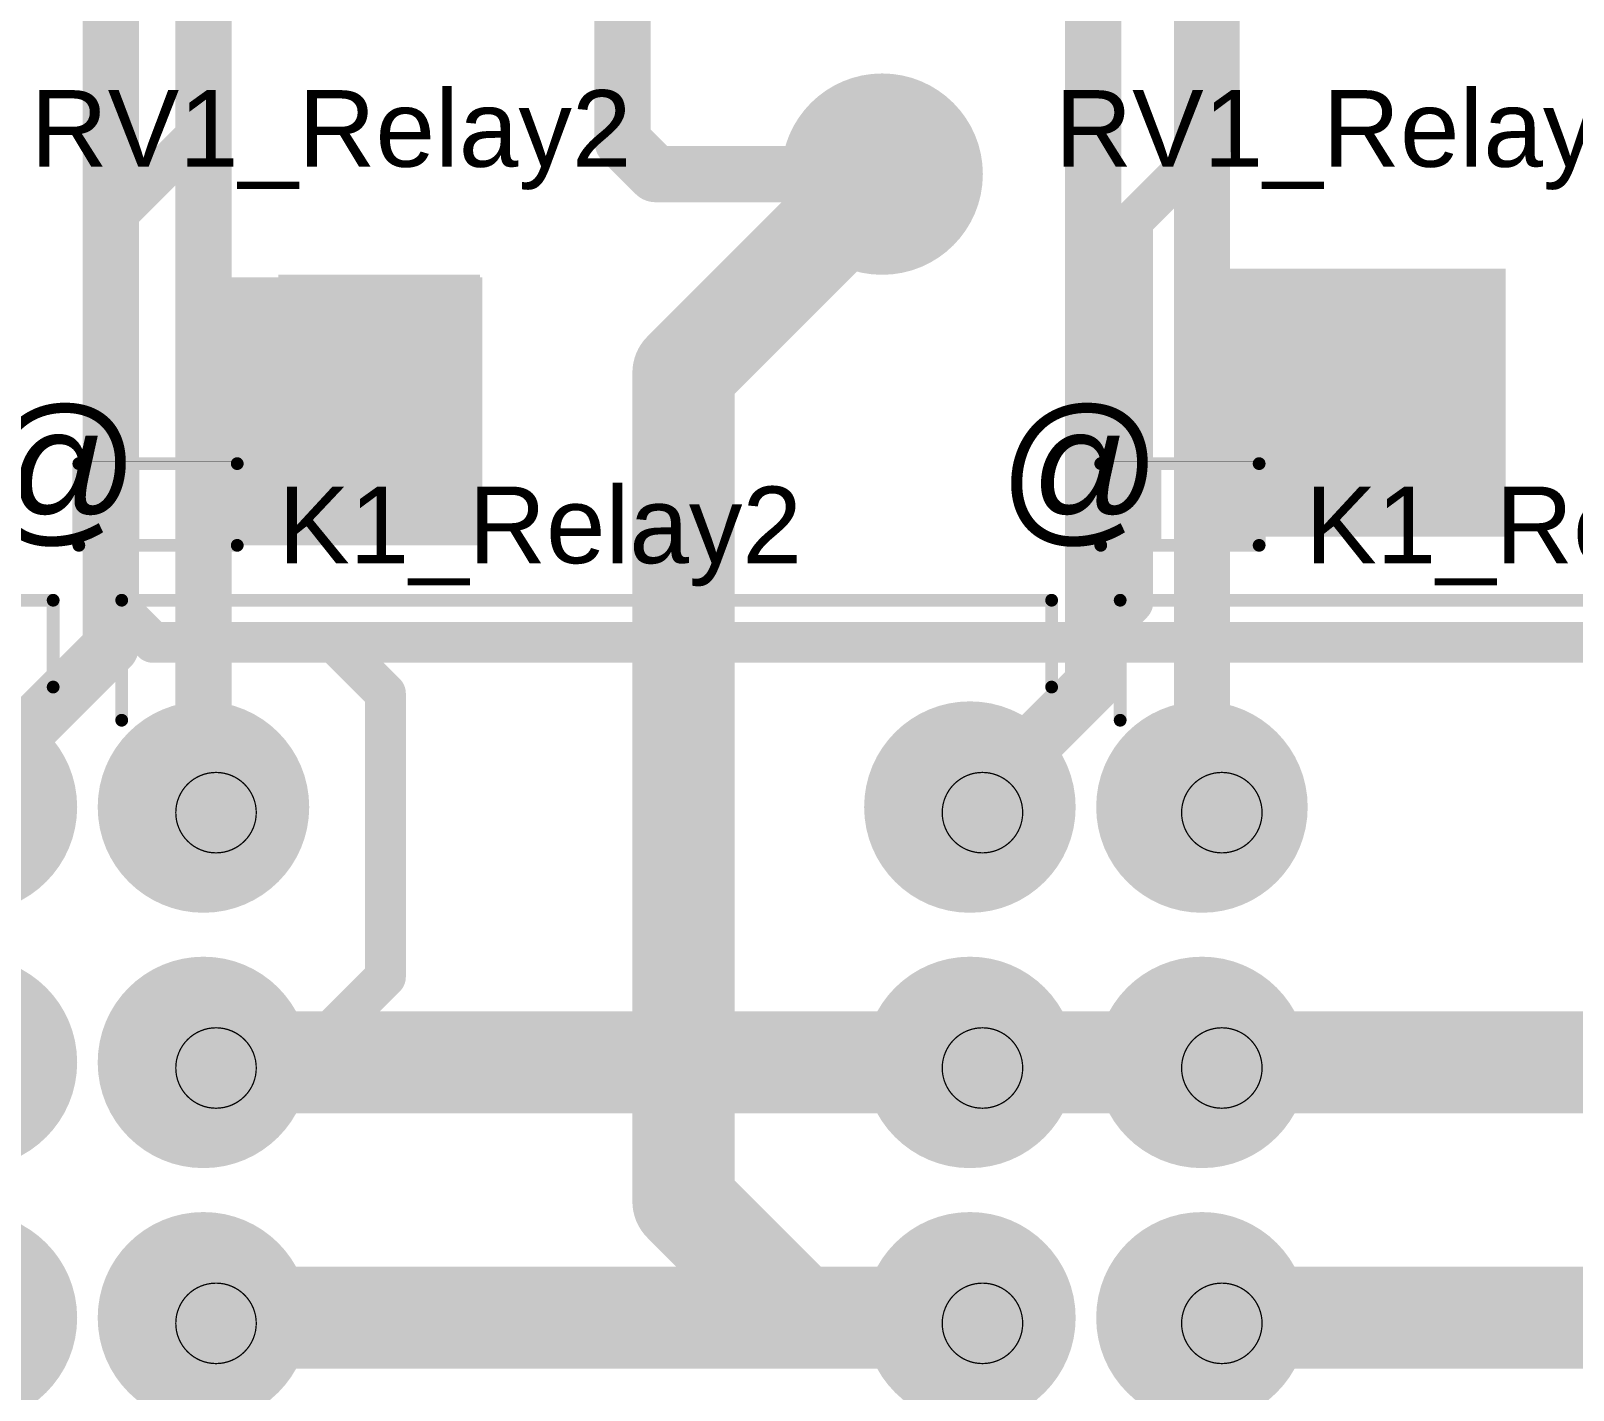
# Model space of a CAD drawing. Header units: millimetres. Extents: x -0.15 to 3.79, y -0.54 to 3.26.
# Drawn here: x 1.421 to 2.025, y -0.233 to 0.299 of the extents above; entities that cross this region are included whole.
import ezdxf

# ---------------------------------------------------------------- set-up
doc = ezdxf.new("R2010")
doc.units = ezdxf.units.MM
doc.header["$MEASUREMENT"] = 0
for name, color, linetype in [('BottomLayer', 5, 'Continuous'), ('BottomSolder', 6, 'Continuous'), ('Mechanical1', 6, 'Continuous'), ('MultiLayer', 9, 'Continuous'), ('PadHoleLayer', 156, 'Continuous'), ('TopLayer', 1, 'Continuous'), ('TopOverlay', 2, 'Continuous'), ('TopPaste', 8, 'Continuous'), ('TopSolder', 216, 'Continuous')]:
    doc.layers.add(name, color=color, linetype=linetype)
doc.styles.add('Arial', font='', dxfattribs={"height": 0.2})
doc.styles.get('Arial').set_extended_font_data('Arial')

# ---------------------------------------------------------------- blocks, each defined once
blk = doc.blocks.new('R___0402_21')
at = {"layer": 'TopLayer'}
for points in [[(-0.0275, -0.0125), (-0.0275, 0.0125), (-0.0095, 0.0125), (-0.0095, -0.0125)], [(0.0095, -0.0125), (0.0095, 0.0125), (0.0275, 0.0125), (0.0275, -0.0125)]]:
    blk.add_hatch(color=1, dxfattribs=at).paths.add_polyline_path(points)
at = {"layer": 'TopPaste'}
for points in [[(-0.0275, -0.0125), (-0.0275, 0.0125), (-0.0095, 0.0125), (-0.0095, -0.0125)], [(0.0095, -0.0125), (0.0095, 0.0125), (0.0275, 0.0125), (0.0275, -0.0125)]]:
    blk.add_hatch(color=8, dxfattribs=at).paths.add_polyline_path(points)
at = {"layer": 'TopSolder'}
for points in [[(-0.02967, -0.01467), (-0.02967, 0.01467), (-0.00733, 0.01467), (-0.00733, -0.01467)], [(0.00733, -0.01467), (0.00733, 0.01467), (0.02967, 0.01467), (0.02967, -0.01467)]]:
    blk.add_hatch(color=216, dxfattribs=at).paths.add_polyline_path(points)
at = {"layer": 'TopOverlay'}
for points, const_width in [([(-0.031, 0.016), (-0.031, -0.016)], 0.005), ([(0.031, 0.016), (-0.031, 0.016)], 0.005), ([(0.031, 0.016), (0.031, -0.016)], 0.005), ([(0.031, -0.016), (-0.031, -0.016)], 0.005), ([(0.032, -0.017), (-0.032, -0.017)], 0.000127)]:
    blk.add_lwpolyline(points, dxfattribs=dict(at, const_width=const_width))
for points, const_width in [([(-0.03225, 0.016, 1), (-0.02975, 0.016, 1)], 0.0025), ([(-0.03225, 0.016, 1), (-0.02975, 0.016, 1)], 0.0025), ([(0.02975, 0.016, 1), (0.03225, 0.016, 1)], 0.0025), ([(0.02975, 0.016, 1), (0.03225, 0.016, 1)], 0.0025), ([(-0.03225, -0.016, 1), (-0.02975, -0.016, 1)], 0.0025), ([(-0.03225, -0.016, 1), (-0.02975, -0.016, 1)], 0.0025), ([(-0.03203, -0.017, 1), (-0.03197, -0.017, 1)], 0.0000635), ([(0.02975, -0.016, 1), (0.03225, -0.016, 1)], 0.0025), ([(0.02975, -0.016, 1), (0.03225, -0.016, 1)], 0.0025), ([(0.03197, -0.017, 1), (0.03203, -0.017, 1)], 0.0000635)]:
    blk.add_lwpolyline(points, format="xyb", close=True, dxfattribs=dict(at, const_width=const_width))
blk = doc.blocks.new('R___0402_22')
at = {"layer": 'TopLayer'}
for points in [[(-0.0275, -0.0125), (-0.0275, 0.0125), (-0.0095, 0.0125), (-0.0095, -0.0125)], [(0.0095, -0.0125), (0.0095, 0.0125), (0.0275, 0.0125), (0.0275, -0.0125)]]:
    blk.add_hatch(color=1, dxfattribs=at).paths.add_polyline_path(points)
at = {"layer": 'TopPaste'}
for points in [[(-0.0275, -0.0125), (-0.0275, 0.0125), (-0.0095, 0.0125), (-0.0095, -0.0125)], [(0.0095, -0.0125), (0.0095, 0.0125), (0.0275, 0.0125), (0.0275, -0.0125)]]:
    blk.add_hatch(color=8, dxfattribs=at).paths.add_polyline_path(points)
at = {"layer": 'TopSolder'}
for points in [[(-0.02967, -0.01467), (-0.02967, 0.01467), (-0.00733, 0.01467), (-0.00733, -0.01467)], [(0.00733, -0.01467), (0.00733, 0.01467), (0.02967, 0.01467), (0.02967, -0.01467)]]:
    blk.add_hatch(color=216, dxfattribs=at).paths.add_polyline_path(points)
at = {"layer": 'TopOverlay'}
for points, const_width in [([(0.031, 0.016), (-0.031, 0.016)], 0.005), ([(-0.031, 0.016), (-0.031, -0.016)], 0.005), ([(0.031, 0.016), (0.031, -0.016)], 0.005), ([(0.031, -0.016), (-0.031, -0.016)], 0.005), ([(0.032, -0.017), (-0.032, -0.017)], 0.000127)]:
    blk.add_lwpolyline(points, dxfattribs=dict(at, const_width=const_width))
for points, const_width in [([(-0.03225, 0.016, 1), (-0.02975, 0.016, 1)], 0.0025), ([(-0.03225, 0.016, 1), (-0.02975, 0.016, 1)], 0.0025), ([(0.02975, 0.016, 1), (0.03225, 0.016, 1)], 0.0025), ([(0.02975, 0.016, 1), (0.03225, 0.016, 1)], 0.0025), ([(-0.03225, -0.016, 1), (-0.02975, -0.016, 1)], 0.0025), ([(-0.03225, -0.016, 1), (-0.02975, -0.016, 1)], 0.0025), ([(-0.03203, -0.017, 1), (-0.03197, -0.017, 1)], 0.0000635), ([(0.02975, -0.016, 1), (0.03225, -0.016, 1)], 0.0025), ([(0.02975, -0.016, 1), (0.03225, -0.016, 1)], 0.0025), ([(0.03197, -0.017, 1), (0.03203, -0.017, 1)], 0.0000635)]:
    blk.add_lwpolyline(points, format="xyb", close=True, dxfattribs=dict(at, const_width=const_width))
blk = doc.blocks.new('ERZ_V07D680_62')
at = {"layer": 'BottomLayer'}
h = blk.add_hatch(color=5, dxfattribs=at)
edge = h.paths.add_edge_path()
edge.add_arc((0.09843, 0.03937), 0.03543, 0, 360)
blk.add_hatch(color=5, dxfattribs=at).paths.add_polyline_path([(-0.13386, -0.00394), (-0.06299, -0.00394), (-0.06299, -0.0748), (-0.13386, -0.0748)])
at = {"layer": 'BottomSolder'}
h = blk.add_hatch(color=6, dxfattribs=at)
edge = h.paths.add_edge_path()
edge.add_arc((0.09843, 0.03937), 0.03943, 0, 360)
blk.add_hatch(color=6, dxfattribs=at).paths.add_polyline_path([(-0.13786, 0.00006), (-0.05899, 0.00006), (-0.05899, -0.0788), (-0.13786, -0.0788)])
at = {"layer": 'MultiLayer'}
h = blk.add_hatch(color=9, dxfattribs=at)
edge = h.paths.add_edge_path()
edge.add_arc((0.09843, 0.03937), 0.03543, 0, 360)
blk.add_hatch(color=9, dxfattribs=at).paths.add_polyline_path([(-0.13386, -0.00394), (-0.06299, -0.00394), (-0.06299, -0.0748), (-0.13386, -0.0748)])
at = {"layer": 'PadHoleLayer'}
h = blk.add_hatch(color=156, dxfattribs=at)
edge = h.paths.add_edge_path()
edge.add_arc((0.09843, 0.03937), 0.01772, 0, 360)
h = blk.add_hatch(color=156, dxfattribs=at)
edge = h.paths.add_edge_path()
edge.add_arc((-0.09843, -0.03937), 0.01772, 0, 360)
at = {"layer": 'TopLayer'}
h = blk.add_hatch(color=1, dxfattribs=at)
edge = h.paths.add_edge_path()
edge.add_arc((0.09843, 0.03937), 0.03543, 0, 360)
blk.add_hatch(color=1, dxfattribs=at).paths.add_polyline_path([(-0.13386, -0.00394), (-0.06299, -0.00394), (-0.06299, -0.0748), (-0.13386, -0.0748)])
at = {"layer": 'TopSolder'}
h = blk.add_hatch(color=216, dxfattribs=at)
edge = h.paths.add_edge_path()
edge.add_arc((0.09843, 0.03937), 0.03943, 0, 360)
blk.add_hatch(color=216, dxfattribs=at).paths.add_polyline_path([(-0.13786, 0.00006), (-0.05899, 0.00006), (-0.05899, -0.0788), (-0.13786, -0.0788)])
blk = doc.blocks.new('ERZ_V07D680_63')
at = {"layer": 'BottomLayer'}
h = blk.add_hatch(color=5, dxfattribs=at)
edge = h.paths.add_edge_path()
edge.add_arc((0.09843, 0.03937), 0.03543, 0, 360)
blk.add_hatch(color=5, dxfattribs=at).paths.add_polyline_path([(-0.13386, -0.00394), (-0.06299, -0.00394), (-0.06299, -0.0748), (-0.13386, -0.0748)])
at = {"layer": 'BottomSolder'}
h = blk.add_hatch(color=6, dxfattribs=at)
edge = h.paths.add_edge_path()
edge.add_arc((0.09843, 0.03937), 0.03943, 0, 360)
blk.add_hatch(color=6, dxfattribs=at).paths.add_polyline_path([(-0.13786, 0.00006), (-0.05899, 0.00006), (-0.05899, -0.0788), (-0.13786, -0.0788)])
at = {"layer": 'MultiLayer'}
h = blk.add_hatch(color=9, dxfattribs=at)
edge = h.paths.add_edge_path()
edge.add_arc((0.09843, 0.03937), 0.03543, 0, 360)
blk.add_hatch(color=9, dxfattribs=at).paths.add_polyline_path([(-0.13386, -0.00394), (-0.06299, -0.00394), (-0.06299, -0.0748), (-0.13386, -0.0748)])
at = {"layer": 'PadHoleLayer'}
h = blk.add_hatch(color=156, dxfattribs=at)
edge = h.paths.add_edge_path()
edge.add_arc((0.09843, 0.03937), 0.01772, 0, 360)
h = blk.add_hatch(color=156, dxfattribs=at)
edge = h.paths.add_edge_path()
edge.add_arc((-0.09843, -0.03937), 0.01772, 0, 360)
at = {"layer": 'TopLayer'}
h = blk.add_hatch(color=1, dxfattribs=at)
edge = h.paths.add_edge_path()
edge.add_arc((0.09843, 0.03937), 0.03543, 0, 360)
blk.add_hatch(color=1, dxfattribs=at).paths.add_polyline_path([(-0.13386, -0.00394), (-0.06299, -0.00394), (-0.06299, -0.0748), (-0.13386, -0.0748)])
at = {"layer": 'TopSolder'}
h = blk.add_hatch(color=216, dxfattribs=at)
edge = h.paths.add_edge_path()
edge.add_arc((0.09843, 0.03937), 0.03943, 0, 360)
blk.add_hatch(color=216, dxfattribs=at).paths.add_polyline_path([(-0.13786, 0.00006), (-0.05899, 0.00006), (-0.05899, -0.0788), (-0.13786, -0.0788)])
blk = doc.blocks.new('EA2_3TNU_138')
at = {"layer": 'BottomLayer'}
h = blk.add_hatch(color=5, dxfattribs=at)
edge = h.paths.add_edge_path()
edge.add_arc((0.15, 0), 0.0374, 0, 360)
h = blk.add_hatch(color=5, dxfattribs=at)
edge = h.paths.add_edge_path()
edge.add_arc((0.15, -0.1), 0.0374, 0, 360)
h = blk.add_hatch(color=5, dxfattribs=at)
edge = h.paths.add_edge_path()
edge.add_arc((0.15, -0.2), 0.0374, 0, 360)
at = {"layer": 'BottomSolder'}
h = blk.add_hatch(color=6, dxfattribs=at)
edge = h.paths.add_edge_path()
edge.add_arc((0.15, 0), 0.0414, 0, 360)
h = blk.add_hatch(color=6, dxfattribs=at)
edge = h.paths.add_edge_path()
edge.add_arc((0.15, -0.1), 0.0414, 0, 360)
h = blk.add_hatch(color=6, dxfattribs=at)
edge = h.paths.add_edge_path()
edge.add_arc((0.15, -0.2), 0.0414, 0, 360)
at = {"layer": 'MultiLayer'}
h = blk.add_hatch(color=9, dxfattribs=at)
edge = h.paths.add_edge_path()
edge.add_arc((0.15, 0), 0.0374, 0, 360)
h = blk.add_hatch(color=9, dxfattribs=at)
edge = h.paths.add_edge_path()
edge.add_arc((0.15, -0.1), 0.0374, 0, 360)
h = blk.add_hatch(color=9, dxfattribs=at)
edge = h.paths.add_edge_path()
edge.add_arc((0.15, -0.2), 0.0374, 0, 360)
at = {"layer": 'PadHoleLayer'}
h = blk.add_hatch(color=156, dxfattribs=at)
edge = h.paths.add_edge_path()
edge.add_arc((0.15, 0), 0.01614, 0, 360)
h = blk.add_hatch(color=156, dxfattribs=at)
edge = h.paths.add_edge_path()
edge.add_arc((0.15, -0.1), 0.01614, 0, 360)
h = blk.add_hatch(color=156, dxfattribs=at)
edge = h.paths.add_edge_path()
edge.add_arc((0.15, -0.2), 0.01614, 0, 360)
at = {"layer": 'TopLayer'}
h = blk.add_hatch(color=1, dxfattribs=at)
edge = h.paths.add_edge_path()
edge.add_arc((0.15, 0), 0.0374, 0, 360)
h = blk.add_hatch(color=1, dxfattribs=at)
edge = h.paths.add_edge_path()
edge.add_arc((0.15, -0.1), 0.0374, 0, 360)
h = blk.add_hatch(color=1, dxfattribs=at)
edge = h.paths.add_edge_path()
edge.add_arc((0.15, -0.2), 0.0374, 0, 360)
at = {"layer": 'TopSolder'}
h = blk.add_hatch(color=216, dxfattribs=at)
edge = h.paths.add_edge_path()
edge.add_arc((0.15, 0), 0.0414, 0, 360)
h = blk.add_hatch(color=216, dxfattribs=at)
edge = h.paths.add_edge_path()
edge.add_arc((0.15, -0.1), 0.0414, 0, 360)
h = blk.add_hatch(color=216, dxfattribs=at)
edge = h.paths.add_edge_path()
edge.add_arc((0.15, -0.2), 0.0414, 0, 360)
at = {"layer": 'TopOverlay', "const_width": 0.005}
for points in [[(0.182, -0.234), (0.182, -0.281)], [(0.182, -0.281), (-0.182, -0.281)]]:
    blk.add_lwpolyline(points, dxfattribs=at)
at = {"layer": 'TopOverlay', "const_width": 0.0025}
for points in [[(0.18075, -0.234, 1), (0.18325, -0.234, 1)], [(0.18075, -0.281, 1), (0.18325, -0.281, 1)], [(0.18075, -0.281, 1), (0.18325, -0.281, 1)]]:
    blk.add_lwpolyline(points, format="xyb", close=True, dxfattribs=at)
blk = doc.blocks.new('EA2_3TNU_139')
at = {"layer": 'BottomLayer'}
h = blk.add_hatch(color=5, dxfattribs=at)
edge = h.paths.add_edge_path()
edge.add_arc((-0.15, 0), 0.0374, 0, 360)
h = blk.add_hatch(color=5, dxfattribs=at)
edge = h.paths.add_edge_path()
edge.add_arc((0.15, 0), 0.0374, 0, 360)
h = blk.add_hatch(color=5, dxfattribs=at)
edge = h.paths.add_edge_path()
edge.add_arc((-0.15, -0.1), 0.0374, 0, 360)
h = blk.add_hatch(color=5, dxfattribs=at)
edge = h.paths.add_edge_path()
edge.add_arc((0.15, -0.1), 0.0374, 0, 360)
h = blk.add_hatch(color=5, dxfattribs=at)
edge = h.paths.add_edge_path()
edge.add_arc((-0.15, -0.2), 0.0374, 0, 360)
h = blk.add_hatch(color=5, dxfattribs=at)
edge = h.paths.add_edge_path()
edge.add_arc((0.15, -0.2), 0.0374, 0, 360)
at = {"layer": 'BottomSolder'}
h = blk.add_hatch(color=6, dxfattribs=at)
edge = h.paths.add_edge_path()
edge.add_arc((-0.15, 0), 0.0414, 0, 360)
h = blk.add_hatch(color=6, dxfattribs=at)
edge = h.paths.add_edge_path()
edge.add_arc((0.15, 0), 0.0414, 0, 360)
h = blk.add_hatch(color=6, dxfattribs=at)
edge = h.paths.add_edge_path()
edge.add_arc((-0.15, -0.1), 0.0414, 0, 360)
h = blk.add_hatch(color=6, dxfattribs=at)
edge = h.paths.add_edge_path()
edge.add_arc((0.15, -0.1), 0.0414, 0, 360)
h = blk.add_hatch(color=6, dxfattribs=at)
edge = h.paths.add_edge_path()
edge.add_arc((-0.15, -0.2), 0.0414, 0, 360)
h = blk.add_hatch(color=6, dxfattribs=at)
edge = h.paths.add_edge_path()
edge.add_arc((0.15, -0.2), 0.0414, 0, 360)
at = {"layer": 'MultiLayer'}
h = blk.add_hatch(color=9, dxfattribs=at)
edge = h.paths.add_edge_path()
edge.add_arc((-0.15, 0), 0.0374, 0, 360)
h = blk.add_hatch(color=9, dxfattribs=at)
edge = h.paths.add_edge_path()
edge.add_arc((0.15, 0), 0.0374, 0, 360)
h = blk.add_hatch(color=9, dxfattribs=at)
edge = h.paths.add_edge_path()
edge.add_arc((-0.15, -0.1), 0.0374, 0, 360)
h = blk.add_hatch(color=9, dxfattribs=at)
edge = h.paths.add_edge_path()
edge.add_arc((0.15, -0.1), 0.0374, 0, 360)
h = blk.add_hatch(color=9, dxfattribs=at)
edge = h.paths.add_edge_path()
edge.add_arc((-0.15, -0.2), 0.0374, 0, 360)
h = blk.add_hatch(color=9, dxfattribs=at)
edge = h.paths.add_edge_path()
edge.add_arc((0.15, -0.2), 0.0374, 0, 360)
at = {"layer": 'PadHoleLayer'}
h = blk.add_hatch(color=156, dxfattribs=at)
edge = h.paths.add_edge_path()
edge.add_arc((-0.15, 0), 0.01614, 0, 360)
h = blk.add_hatch(color=156, dxfattribs=at)
edge = h.paths.add_edge_path()
edge.add_arc((0.15, 0), 0.01614, 0, 360)
h = blk.add_hatch(color=156, dxfattribs=at)
edge = h.paths.add_edge_path()
edge.add_arc((-0.15, -0.1), 0.01614, 0, 360)
h = blk.add_hatch(color=156, dxfattribs=at)
edge = h.paths.add_edge_path()
edge.add_arc((0.15, -0.1), 0.01614, 0, 360)
h = blk.add_hatch(color=156, dxfattribs=at)
edge = h.paths.add_edge_path()
edge.add_arc((-0.15, -0.2), 0.01614, 0, 360)
h = blk.add_hatch(color=156, dxfattribs=at)
edge = h.paths.add_edge_path()
edge.add_arc((0.15, -0.2), 0.01614, 0, 360)
at = {"layer": 'TopLayer'}
h = blk.add_hatch(color=1, dxfattribs=at)
edge = h.paths.add_edge_path()
edge.add_arc((-0.15, 0), 0.0374, 0, 360)
h = blk.add_hatch(color=1, dxfattribs=at)
edge = h.paths.add_edge_path()
edge.add_arc((0.15, 0), 0.0374, 0, 360)
h = blk.add_hatch(color=1, dxfattribs=at)
edge = h.paths.add_edge_path()
edge.add_arc((-0.15, -0.1), 0.0374, 0, 360)
h = blk.add_hatch(color=1, dxfattribs=at)
edge = h.paths.add_edge_path()
edge.add_arc((0.15, -0.1), 0.0374, 0, 360)
h = blk.add_hatch(color=1, dxfattribs=at)
edge = h.paths.add_edge_path()
edge.add_arc((-0.15, -0.2), 0.0374, 0, 360)
h = blk.add_hatch(color=1, dxfattribs=at)
edge = h.paths.add_edge_path()
edge.add_arc((0.15, -0.2), 0.0374, 0, 360)
at = {"layer": 'TopSolder'}
h = blk.add_hatch(color=216, dxfattribs=at)
edge = h.paths.add_edge_path()
edge.add_arc((-0.15, 0), 0.0414, 0, 360)
h = blk.add_hatch(color=216, dxfattribs=at)
edge = h.paths.add_edge_path()
edge.add_arc((0.15, 0), 0.0414, 0, 360)
h = blk.add_hatch(color=216, dxfattribs=at)
edge = h.paths.add_edge_path()
edge.add_arc((-0.15, -0.1), 0.0414, 0, 360)
h = blk.add_hatch(color=216, dxfattribs=at)
edge = h.paths.add_edge_path()
edge.add_arc((0.15, -0.1), 0.0414, 0, 360)
h = blk.add_hatch(color=216, dxfattribs=at)
edge = h.paths.add_edge_path()
edge.add_arc((-0.15, -0.2), 0.0414, 0, 360)
h = blk.add_hatch(color=216, dxfattribs=at)
edge = h.paths.add_edge_path()
edge.add_arc((0.15, -0.2), 0.0414, 0, 360)
at = {"layer": 'TopOverlay', "const_width": 0.005}
for points in [[(0.182, -0.234), (0.182, -0.281)], [(-0.182, -0.247), (-0.182, -0.281)], [(0.182, -0.281), (-0.182, -0.281)]]:
    blk.add_lwpolyline(points, dxfattribs=at)
at = {"layer": 'TopOverlay', "const_width": 0.0025}
for points in [[(0.18075, -0.234, 1), (0.18325, -0.234, 1)], [(-0.18325, -0.247, 1), (-0.18075, -0.247, 1)], [(-0.18325, -0.281, 1), (-0.18075, -0.281, 1)], [(-0.18325, -0.281, 1), (-0.18075, -0.281, 1)], [(0.18075, -0.281, 1), (0.18325, -0.281, 1)], [(0.18075, -0.281, 1), (0.18325, -0.281, 1)]]:
    blk.add_lwpolyline(points, format="xyb", close=True, dxfattribs=at)
blk = doc.blocks.new('EA2_3TNU_140')
at = {"layer": 'BottomLayer'}
h = blk.add_hatch(color=5, dxfattribs=at)
edge = h.paths.add_edge_path()
edge.add_arc((-0.15, 0), 0.0374, 0, 360)
h = blk.add_hatch(color=5, dxfattribs=at)
edge = h.paths.add_edge_path()
edge.add_arc((-0.15, -0.1), 0.0374, 0, 360)
h = blk.add_hatch(color=5, dxfattribs=at)
edge = h.paths.add_edge_path()
edge.add_arc((-0.15, -0.2), 0.0374, 0, 360)
at = {"layer": 'BottomSolder'}
h = blk.add_hatch(color=6, dxfattribs=at)
edge = h.paths.add_edge_path()
edge.add_arc((-0.15, 0), 0.0414, 0, 360)
h = blk.add_hatch(color=6, dxfattribs=at)
edge = h.paths.add_edge_path()
edge.add_arc((-0.15, -0.1), 0.0414, 0, 360)
h = blk.add_hatch(color=6, dxfattribs=at)
edge = h.paths.add_edge_path()
edge.add_arc((-0.15, -0.2), 0.0414, 0, 360)
at = {"layer": 'MultiLayer'}
h = blk.add_hatch(color=9, dxfattribs=at)
edge = h.paths.add_edge_path()
edge.add_arc((-0.15, 0), 0.0374, 0, 360)
h = blk.add_hatch(color=9, dxfattribs=at)
edge = h.paths.add_edge_path()
edge.add_arc((-0.15, -0.1), 0.0374, 0, 360)
h = blk.add_hatch(color=9, dxfattribs=at)
edge = h.paths.add_edge_path()
edge.add_arc((-0.15, -0.2), 0.0374, 0, 360)
at = {"layer": 'TopLayer'}
h = blk.add_hatch(color=1, dxfattribs=at)
edge = h.paths.add_edge_path()
edge.add_arc((-0.15, 0), 0.0374, 0, 360)
h = blk.add_hatch(color=1, dxfattribs=at)
edge = h.paths.add_edge_path()
edge.add_arc((-0.15, -0.1), 0.0374, 0, 360)
h = blk.add_hatch(color=1, dxfattribs=at)
edge = h.paths.add_edge_path()
edge.add_arc((-0.15, -0.2), 0.0374, 0, 360)
at = {"layer": 'TopSolder'}
h = blk.add_hatch(color=216, dxfattribs=at)
edge = h.paths.add_edge_path()
edge.add_arc((-0.15, 0), 0.0414, 0, 360)
h = blk.add_hatch(color=216, dxfattribs=at)
edge = h.paths.add_edge_path()
edge.add_arc((-0.15, -0.1), 0.0414, 0, 360)
h = blk.add_hatch(color=216, dxfattribs=at)
edge = h.paths.add_edge_path()
edge.add_arc((-0.15, -0.2), 0.0414, 0, 360)
at = {"layer": 'TopOverlay', "const_width": 0.005}
for points in [[(-0.182, -0.247), (-0.182, -0.281)], [(0.182, -0.281), (-0.182, -0.281)]]:
    blk.add_lwpolyline(points, dxfattribs=at)
at = {"layer": 'TopOverlay', "const_width": 0.0025}
for points in [[(-0.18325, -0.247, 1), (-0.18075, -0.247, 1)], [(-0.18325, -0.281, 1), (-0.18075, -0.281, 1)], [(-0.18325, -0.281, 1), (-0.18075, -0.281, 1)]]:
    blk.add_lwpolyline(points, format="xyb", close=True, dxfattribs=at)

msp = doc.modelspace()

# ---------------------------------------------------------------- hatches: boundary and pattern name
at = {"layer": 'TopLayer'}
for points in [[(1.87851, 0.10133), (1.99851, 0.10133), (1.99851, 0.20633), (1.87851, 0.20633)], [(1.478, 0.098), (1.598, 0.098), (1.598, 0.203), (1.478, 0.203)]]:
    msp.add_hatch(color=1, dxfattribs=at).paths.add_polyline_path(points)

# ---------------------------------------------------------------- linework, layer by layer
at = {"layer": 'BottomLayer'}
for points, const_width in [([(1.837, 0.04373), (1.837, 0.449)], 0.022), ([(1.87961, -0.0045), (1.87961, 0.43455)], 0.022), ([(1.4525, 0.05829), (1.4525, 0.3525)], 0.022), ([(1.48878, -0.0045), (1.48878, 0.33978)], 0.022), ([(1.67667, 0.16561), (1.75443, 0.24337)], 0.04), ([(1.67667, -0.159), (1.67667, 0.16561)], 0.04), ([(1.39795, 0.00374), (1.4525, 0.05829)], 0.022), ([(1.78878, -0.0045), (1.837, 0.04373)], 0.022), ([(1.67667, -0.159), (1.72216, -0.2045)], 0.04), ([(1.72216, -0.2045), (1.78878, -0.2045)], 0.04)]:
    msp.add_lwpolyline(points, dxfattribs=dict(at, const_width=const_width))
for points, const_width in [([(1.74443, 0.24337, 1), (1.76443, 0.24337, 1)], 0.02), ([(1.66667, 0.16561, 1), (1.68667, 0.16561, 1)], 0.02), ([(1.66667, 0.16561, 1), (1.68667, 0.16561, 1)], 0.02), ([(1.447, 0.05829, 1), (1.458, 0.05829, 1)], 0.011), ([(1.447, 0.05829, 1), (1.458, 0.05829, 1)], 0.011), ([(1.8315, 0.04373, 1), (1.8425, 0.04373, 1)], 0.011), ([(1.8315, 0.04373, 1), (1.8425, 0.04373, 1)], 0.011), ([(1.48328, -0.0045, 1), (1.49428, -0.0045, 1)], 0.011), ([(1.78328, -0.0045, 1), (1.79428, -0.0045, 1)], 0.011), ([(1.87411, -0.0045, 1), (1.88511, -0.0045, 1)], 0.011), ([(1.66667, -0.159, 1), (1.68667, -0.159, 1)], 0.02), ([(1.66667, -0.159, 1), (1.68667, -0.159, 1)], 0.02), ([(1.71216, -0.2045, 1), (1.73216, -0.2045, 1)], 0.02), ([(1.71216, -0.2045, 1), (1.73216, -0.2045, 1)], 0.02), ([(1.77878, -0.2045, 1), (1.79878, -0.2045, 1)], 0.02)]:
    msp.add_lwpolyline(points, format="xyb", close=True, dxfattribs=dict(at, const_width=const_width))
at = {"layer": 'Mechanical1'}
for points, const_width in [([(1.50945, -0.00669, 1), (1.47795, -0.00669, 1)], 0.0005), ([(1.80945, -0.00669, 1), (1.77795, -0.00669, 1)], 0.0005), ([(1.90315, -0.00669, 1), (1.87165, -0.00669, 1)], 0.0005), ([(1.47783, -0.00669, 1), (1.47808, -0.00669, 1)], 0.00025), ([(1.50932, -0.00669, 1), (1.50957, -0.00669, 1)], 0.00025), ([(1.77783, -0.00669, 1), (1.77808, -0.00669, 1)], 0.00025), ([(1.80932, -0.00669, 1), (1.80957, -0.00669, 1)], 0.00025), ([(1.87153, -0.00669, 1), (1.87178, -0.00669, 1)], 0.00025), ([(1.90302, -0.00669, 1), (1.90327, -0.00669, 1)], 0.00025), ([(1.50945, -0.10669, 1), (1.47795, -0.10669, 1)], 0.0005), ([(1.80945, -0.10669, 1), (1.77795, -0.10669, 1)], 0.0005), ([(1.90315, -0.10669, 1), (1.87165, -0.10669, 1)], 0.0005), ([(1.47783, -0.10669, 1), (1.47808, -0.10669, 1)], 0.00025), ([(1.50932, -0.10669, 1), (1.50957, -0.10669, 1)], 0.00025), ([(1.77783, -0.10669, 1), (1.77808, -0.10669, 1)], 0.00025), ([(1.80932, -0.10669, 1), (1.80957, -0.10669, 1)], 0.00025), ([(1.87153, -0.10669, 1), (1.87178, -0.10669, 1)], 0.00025), ([(1.90302, -0.10669, 1), (1.90327, -0.10669, 1)], 0.00025), ([(1.50945, -0.20669, 1), (1.47795, -0.20669, 1)], 0.0005), ([(1.80945, -0.20669, 1), (1.77795, -0.20669, 1)], 0.0005), ([(1.90315, -0.20669, 1), (1.87165, -0.20669, 1)], 0.0005), ([(1.47783, -0.20669, 1), (1.47808, -0.20669, 1)], 0.00025), ([(1.50932, -0.20669, 1), (1.50957, -0.20669, 1)], 0.00025), ([(1.77783, -0.20669, 1), (1.77808, -0.20669, 1)], 0.00025), ([(1.80932, -0.20669, 1), (1.80957, -0.20669, 1)], 0.00025), ([(1.87153, -0.20669, 1), (1.87178, -0.20669, 1)], 0.00025), ([(1.90302, -0.20669, 1), (1.90327, -0.20669, 1)], 0.00025)]:
    msp.add_lwpolyline(points, format="xyb", close=True, dxfattribs=dict(at, const_width=const_width))
at = {"layer": 'TopLayer'}
for points, const_width in [([(1.65282, 0.25626), (1.65282, 0.3355)], 0.022), ([(1.4914, 0.2639), (1.4914, 0.3355)], 0.016), ([(1.8864, 0.2589), (1.8864, 0.3355)], 0.016), ([(1.4525, 0.225), (1.4914, 0.2639)], 0.016), ([(1.65282, 0.25626), (1.66571, 0.24337)], 0.022), ([(1.8525, 0.225), (1.8864, 0.2589)], 0.016), ([(1.66571, 0.24337), (1.75443, 0.24337)], 0.022), ([(1.4525, 0.114), (1.4525, 0.225)], 0.016), ([(1.8525, 0.114), (1.8525, 0.225)], 0.016), ([(1.4525, 0.0765), (1.4525, 0.114)], 0.016), ([(1.8525, 0.0755), (1.8525, 0.114)], 0.016), ([(1.4525, 0.0765), (1.469, 0.06)], 0.016), ([(1.837, 0.06), (1.8525, 0.0755)], 0.016), ([(1.469, 0.06), (1.54, 0.06)], 0.016), ([(1.54, 0.06), (1.837, 0.06)], 0.016), ([(1.54, 0.06), (1.56, 0.04)], 0.016), ([(1.837, 0.06), (2.615, 0.06)], 0.016), ([(1.56, -0.071), (1.56, 0.04)], 0.016), ([(1.5265, -0.1045), (1.56, -0.071)], 0.016), ([(1.48878, -0.1045), (1.5265, -0.1045)], 0.04), ([(1.5265, -0.1045), (1.78878, -0.1045)], 0.04), ([(1.78878, -0.1045), (1.87961, -0.1045)], 0.04), ([(1.87961, -0.1045), (2.17961, -0.1045)], 0.04), ([(1.48878, -0.2045), (1.78878, -0.2045)], 0.04), ([(1.87961, -0.2045), (2.17961, -0.2045)], 0.04)]:
    msp.add_lwpolyline(points, dxfattribs=dict(at, const_width=const_width))
for points, const_width in [([(1.4874, 0.2639, 1), (1.4954, 0.2639, 1)], 0.008), ([(1.4874, 0.2639, 1), (1.4954, 0.2639, 1)], 0.008), ([(1.64732, 0.25626, 1), (1.65832, 0.25626, 1)], 0.011), ([(1.64732, 0.25626, 1), (1.65832, 0.25626, 1)], 0.011), ([(1.8824, 0.2589, 1), (1.8904, 0.2589, 1)], 0.008), ([(1.8824, 0.2589, 1), (1.8904, 0.2589, 1)], 0.008), ([(1.66021, 0.24337, 1), (1.67121, 0.24337, 1)], 0.011), ([(1.66021, 0.24337, 1), (1.67121, 0.24337, 1)], 0.011), ([(1.74893, 0.24337, 1), (1.75993, 0.24337, 1)], 0.011), ([(1.4485, 0.225, 1), (1.4565, 0.225, 1)], 0.008), ([(1.4485, 0.225, 1), (1.4565, 0.225, 1)], 0.008), ([(1.8485, 0.225, 1), (1.8565, 0.225, 1)], 0.008), ([(1.8485, 0.225, 1), (1.8565, 0.225, 1)], 0.008), ([(1.4485, 0.114, 1), (1.4565, 0.114, 1)], 0.008), ([(1.4485, 0.114, 1), (1.4565, 0.114, 1)], 0.008), ([(1.8485, 0.114, 1), (1.8565, 0.114, 1)], 0.008), ([(1.8485, 0.114, 1), (1.8565, 0.114, 1)], 0.008), ([(1.4485, 0.0765, 1), (1.4565, 0.0765, 1)], 0.008), ([(1.4485, 0.0765, 1), (1.4565, 0.0765, 1)], 0.008), ([(1.8485, 0.0755, 1), (1.8565, 0.0755, 1)], 0.008), ([(1.8485, 0.0755, 1), (1.8565, 0.0755, 1)], 0.008), ([(1.465, 0.06, 1), (1.473, 0.06, 1)], 0.008), ([(1.465, 0.06, 1), (1.473, 0.06, 1)], 0.008), ([(1.536, 0.06, 1), (1.544, 0.06, 1)], 0.008), ([(1.536, 0.06, 1), (1.544, 0.06, 1)], 0.008), ([(1.536, 0.06, 1), (1.544, 0.06, 1)], 0.008), ([(1.833, 0.06, 1), (1.841, 0.06, 1)], 0.008), ([(1.833, 0.06, 1), (1.841, 0.06, 1)], 0.008), ([(1.833, 0.06, 1), (1.841, 0.06, 1)], 0.008), ([(1.556, 0.04, 1), (1.564, 0.04, 1)], 0.008), ([(1.556, 0.04, 1), (1.564, 0.04, 1)], 0.008), ([(1.556, -0.071, 1), (1.564, -0.071, 1)], 0.008), ([(1.556, -0.071, 1), (1.564, -0.071, 1)], 0.008), ([(1.47878, -0.1045, 1), (1.49878, -0.1045, 1)], 0.02), ([(1.5165, -0.1045, 1), (1.5365, -0.1045, 1)], 0.02), ([(1.5165, -0.1045, 1), (1.5365, -0.1045, 1)], 0.02), ([(1.77878, -0.1045, 1), (1.79878, -0.1045, 1)], 0.02), ([(1.77878, -0.1045, 1), (1.79878, -0.1045, 1)], 0.02), ([(1.86961, -0.1045, 1), (1.88961, -0.1045, 1)], 0.02), ([(1.86961, -0.1045, 1), (1.88961, -0.1045, 1)], 0.02), ([(1.5225, -0.1045, 1), (1.5305, -0.1045, 1)], 0.008), ([(1.47878, -0.2045, 1), (1.49878, -0.2045, 1)], 0.02), ([(1.77878, -0.2045, 1), (1.79878, -0.2045, 1)], 0.02), ([(1.86961, -0.2045, 1), (1.88961, -0.2045, 1)], 0.02)]:
    msp.add_lwpolyline(points, format="xyb", close=True, dxfattribs=dict(at, const_width=const_width))

# ---------------------------------------------------------------- block references
for name, p in [('ERZ_V07D680_63', (1.656, 0.204)), ('ERZ_V07D680_62', (2.054, 0.204))]:
    msp.add_blockref(name, p)
at = {"rotation": 180}
for name, p in [('R___0402_22', (1.471, 0.114)), ('R___0402_21', (1.871, 0.114)), ('EA2_3TNU_140', (1.24795, -0.2045)), ('EA2_3TNU_139', (1.63878, -0.2045)), ('EA2_3TNU_138', (2.02961, -0.2045))]:
    msp.add_blockref(name, p, dxfattribs=at)

# ---------------------------------------------------------------- texts
at = {"layer": 'TopOverlay', "style": 'Arial'}
for s, height, p in [('RV1_Relay2', 0.03, (1.42105, 0.24626)), ('RV1_Relay3', 0.03, (1.82205, 0.24626)), ('@', 0.045, (1.4, 0.10647)), ('@', 0.045, (1.8, 0.10647)), ('K1_Relay2', 0.03, (1.51804, 0.091)), ('K1_Relay3', 0.03, (1.92004, 0.091))]:
    msp.add_text(s, height=height, dxfattribs=at).set_placement(p)

doc.saveas('drawing.dxf')
